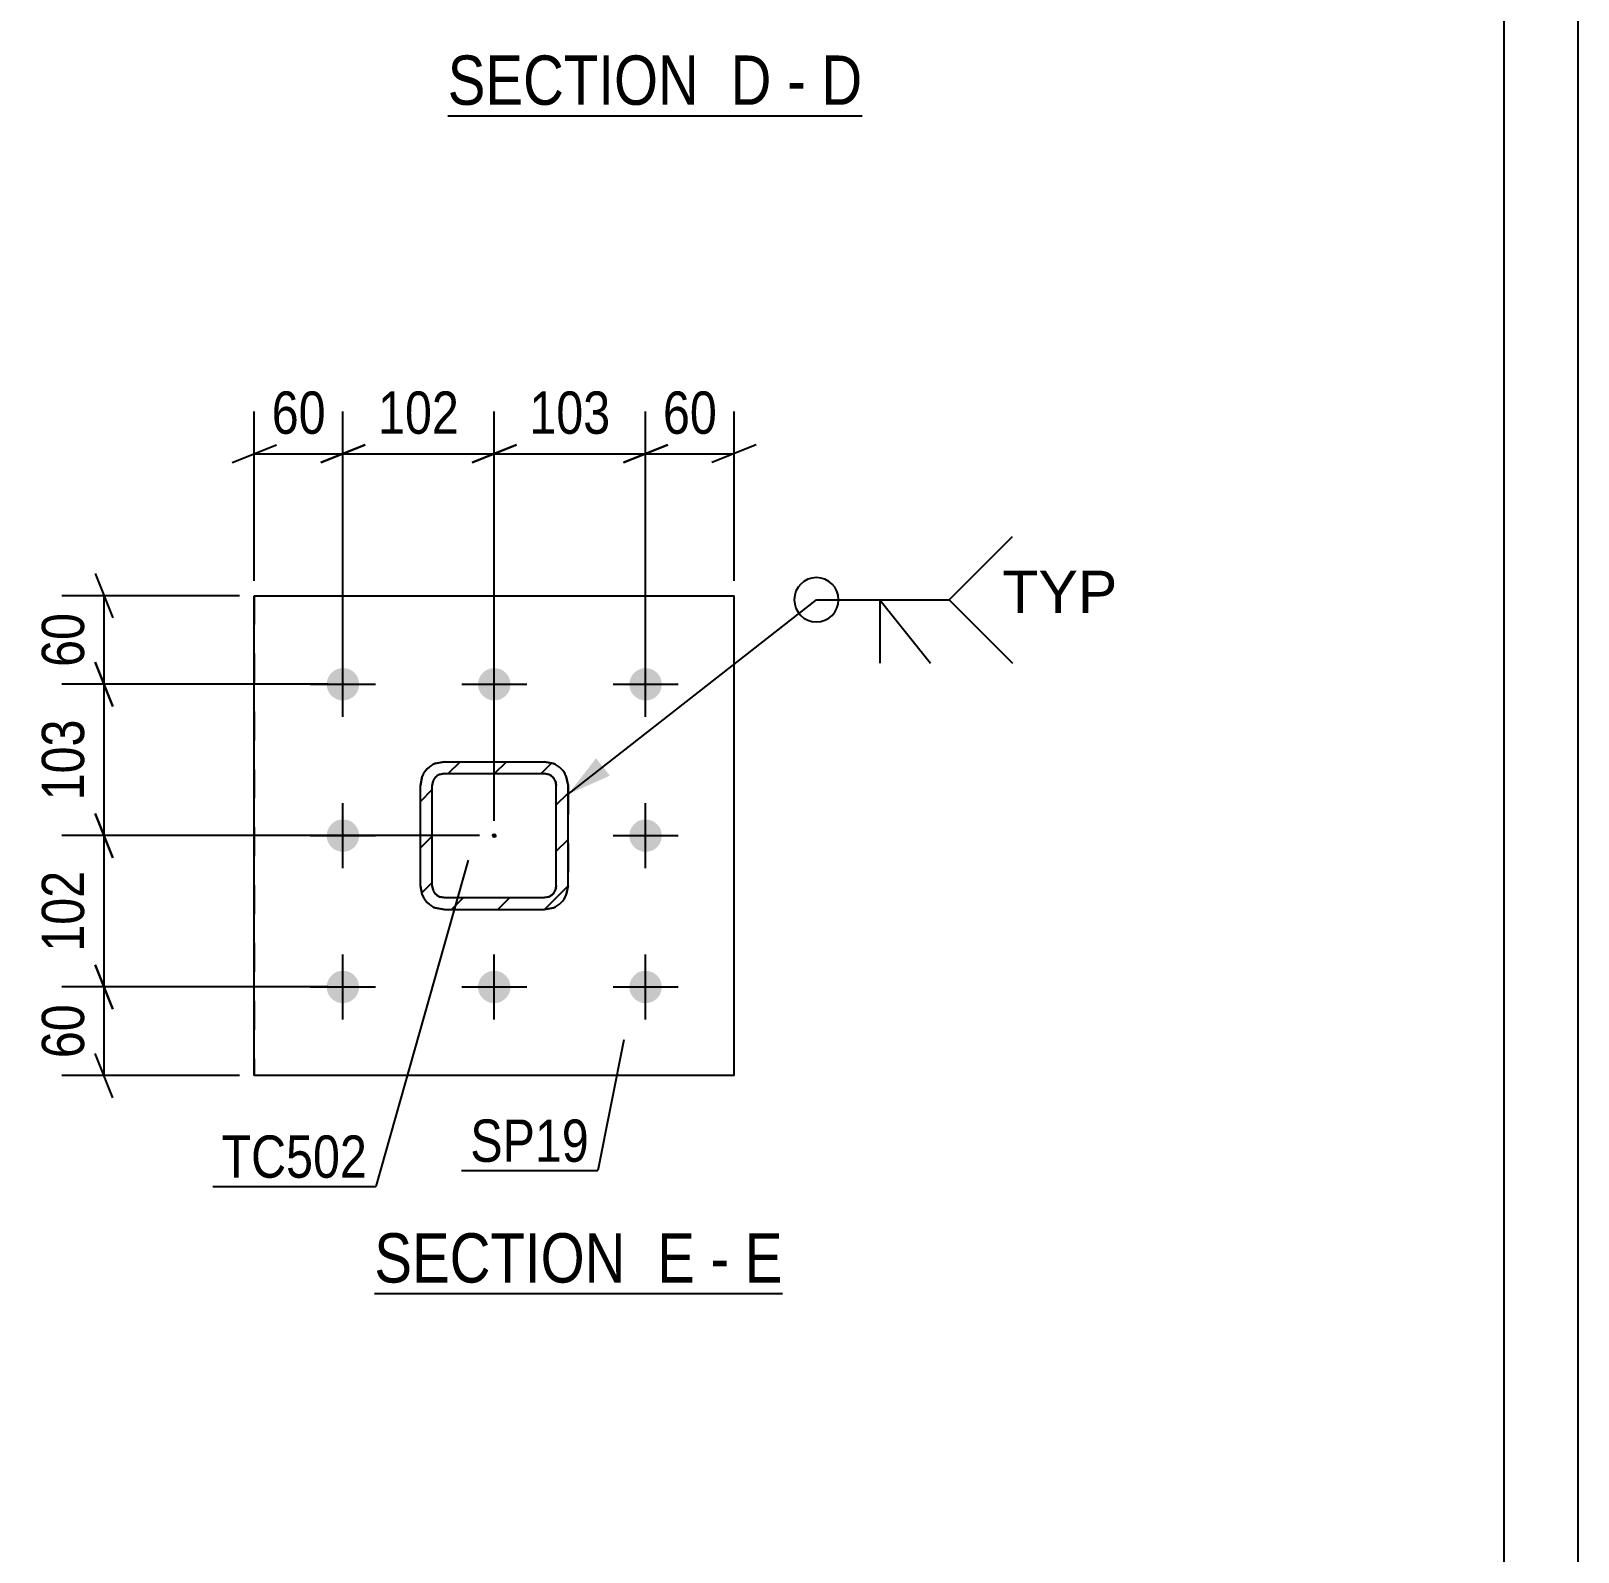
# Model space of a CAD drawing. Header units: millimetres. Extents: x -136 to 458, y -179 to 241.
# Drawn here: x 353 to 457.8, y -14.5 to 88.6 of the extents above; entities that cross this region are included whole.
import ezdxf

# ---------------------------------------------------------------- set-up
doc = ezdxf.new("R2010")
doc.units = ezdxf.units.MM
doc.linetypes.add('DXK_LINE_DOT2', pattern=[3.9198, 1.9599, -1.9599])
doc.linetypes.add('DXK_LINE_DOT3', pattern=[5.9187, 2.979, -0.9799, 0.9799, -0.9799])
doc.styles.add('Arial', font='ARIAL.TTF', dxfattribs={"height": 0.2})
doc.styles.add('Arial Narrow', font='ARIALN.TTF', dxfattribs={"height": 0.2})

# ---------------------------------------------------------------- blocks, each defined once
blk = doc.blocks.new('Unknown-284876647-1134')
at = {"color": 5, "linetype": 'Continuous'}
for p, q in [((457.78, -179.31), (457.78, 240.69)), ((452.78, -174.31), (452.78, 235.69))]:
    blk.add_line(p, q, dxfattribs=at)
blk = doc.blocks.new('Unknown-284876647-13 - 1638')
at = {"color": 6, "linetype": 'Continuous'}
blk.add_line((381.22, 82.82), (409.3, 82.82), dxfattribs=at)
at = {"color": 0, "linetype": 'Continuous'}
for points in [[(399.33, 83.57), (399.33, 87.07), (381.22, 87.07), (381.22, 83.57)], [(403.15, 83.57), (403.15, 87.07), (400.38, 87.07), (400.38, 83.57)], [(405.48, 83.57), (405.48, 87.07), (404.2, 87.07), (404.2, 83.57)], [(409.3, 83.57), (409.3, 87.07), (406.53, 87.07), (406.53, 83.57)]]:
    blk.add_wipeout(points, dxfattribs=at)
at = {"color": 7, "linetype": 'Continuous', "style": 'Arial Narrow'}
for s, p in [('SECTION ', (381.22, 83.57)), ('D', (400.38, 83.57)), ('D', (406.53, 83.57)), ('-', (404.2, 83.57))]:
    blk.add_text(s, height=3.34, dxfattribs=at).set_placement(p)
blk = doc.blocks.new('Unknown-284876647-16 - 3627')
at = {"color": 6, "linetype": 'Continuous'}
blk.add_line((376.25, 3.05), (403.9, 3.05), dxfattribs=at)
at = {"color": 0, "linetype": 'Continuous'}
for points in [[(394.36, 3.8), (394.36, 7.3), (376.25, 7.3), (376.25, 3.8)], [(397.97, 3.8), (397.97, 7.3), (395.41, 7.3), (395.41, 3.8)], [(400.29, 3.8), (400.29, 7.3), (399.02, 7.3), (399.02, 3.8)], [(403.9, 3.8), (403.9, 7.3), (401.34, 7.3), (401.34, 3.8)]]:
    blk.add_wipeout(points, dxfattribs=at)
at = {"color": 7, "linetype": 'Continuous', "style": 'Arial Narrow'}
for s, p in [('SECTION ', (376.25, 3.8)), ('E', (395.41, 3.8)), ('E', (401.34, 3.8)), ('-', (399.02, 3.8))]:
    blk.add_text(s, height=3.34, dxfattribs=at).set_placement(p)
blk = doc.blocks.new('Part-284876647-3653 - 3627')
at = {"linetype": 'Continuous'}
h = blk.add_hatch(dxfattribs=at)
h.set_pattern_fill('', scale=0.7, style=0, pattern_type=0)
h.set_pattern_definition([(45, (387.77, 29.0713), (-1.57154, 1.57154), [])])
h.paths.add_polyline_path([(380.97, 29.07), (387.77, 29.07), (388.38, 29.19), (388.9, 29.54), (389.25, 30.06), (389.37, 30.67), (389.37, 37.47), (389.25, 38.08), (388.9, 38.6), (388.38, 38.95), (387.77, 39.07), (380.97, 39.07), (380.36, 38.95), (379.84, 38.6), (379.49, 38.09), (379.37, 37.47), (379.37, 30.67), (379.49, 30.06), (379.84, 29.54), (380.36, 29.19)])
h.paths.add_polyline_path([(380.23, 30.37), (380.17, 30.67), (380.17, 37.47), (380.23, 37.78), (380.41, 38.04), (380.67, 38.21), (380.97, 38.27), (387.77, 38.27), (388.08, 38.21), (388.34, 38.04), (388.51, 37.78), (388.57, 37.47), (388.57, 30.67), (388.51, 30.37), (388.34, 30.11), (388.08, 29.93), (387.77, 29.87), (380.97, 29.87), (380.66, 29.93), (380.4, 30.11)])
blk.add_hatch(color=246, dxfattribs=at).paths.add_polyline_path([(384.37, 33.97, -1), (384.37, 34.17, -1)])
at = {"color": 7, "linetype": 'DXK_LINE_DOT2'}
for p, q in [((380.36, 38.95), (380.97, 39.07)), ((380.97, 39.07), (387.77, 39.07)), ((387.77, 39.07), (388.38, 38.95)), ((379.37, 37.47), (379.49, 38.09)), ((380.23, 37.78), (380.17, 37.47)), ((380.97, 38.27), (380.67, 38.21)), ((380.97, 38.27), (387.77, 38.27)), ((388.08, 38.21), (387.77, 38.27)), ((388.57, 37.47), (388.51, 37.78)), ((388.51, 37.78), (388.51, 37.78)), ((389.25, 38.08), (389.25, 38.08)), ((389.25, 38.08), (389.37, 37.47)), ((379.37, 30.67), (379.37, 37.47)), ((380.17, 30.67), (380.17, 37.47)), ((388.57, 30.67), (388.57, 37.47)), ((389.37, 37.47), (389.37, 30.67)), ((379.49, 30.06), (379.37, 30.67)), ((380.17, 30.67), (380.23, 30.37)), ((388.51, 30.37), (388.57, 30.67)), ((388.57, 30.67), (388.57, 30.67)), ((389.37, 30.67), (389.25, 30.06)), ((389.37, 30.67), (389.37, 30.67)), ((380.66, 29.93), (380.97, 29.87)), ((380.97, 29.87), (387.77, 29.87)), ((387.77, 29.87), (388.08, 29.93)), ((380.97, 29.07), (380.36, 29.19)), ((380.97, 29.07), (387.77, 29.07)), ((388.38, 29.19), (387.77, 29.07))]:
    blk.add_line(p, q, dxfattribs=at)
at = {"color": 2, "linetype": 'Continuous'}
for p, q in [((380.97, 39.07), (380.36, 38.95)), ((380.97, 39.07), (380.97, 39.07)), ((380.97, 39.07), (387.77, 39.07)), ((387.77, 39.07), (387.77, 39.07)), ((388.38, 38.95), (387.77, 39.07)), ((379.49, 38.09), (379.37, 37.47)), ((380.17, 37.47), (380.23, 37.78)), ((380.67, 38.21), (380.97, 38.27)), ((380.97, 38.27), (380.97, 38.27)), ((380.97, 38.27), (387.77, 38.27)), ((387.77, 38.27), (387.77, 38.27)), ((387.77, 38.27), (388.08, 38.21)), ((388.51, 37.78), (388.57, 37.47)), ((389.37, 37.47), (389.25, 38.08)), ((379.37, 37.47), (379.37, 37.47)), ((379.37, 30.67), (379.37, 37.47)), ((380.17, 37.47), (380.17, 37.47)), ((380.17, 30.67), (380.17, 37.47)), ((388.57, 37.47), (388.57, 37.47)), ((388.57, 30.67), (388.57, 37.47)), ((389.37, 37.47), (389.37, 37.47)), ((389.37, 30.67), (389.37, 37.47)), ((379.37, 30.67), (379.37, 30.67)), ((379.37, 30.67), (379.49, 30.06)), ((380.17, 30.67), (380.17, 30.67)), ((380.23, 30.37), (380.17, 30.67)), ((388.57, 30.67), (388.51, 30.37)), ((388.57, 30.67), (388.57, 30.67)), ((389.25, 30.06), (389.37, 30.67)), ((389.37, 30.67), (389.37, 30.67)), ((380.97, 29.87), (380.66, 29.93)), ((380.97, 29.87), (380.97, 29.87)), ((380.97, 29.87), (387.77, 29.87)), ((388.08, 29.93), (387.77, 29.87)), ((387.77, 29.87), (387.77, 29.87)), ((380.36, 29.19), (380.97, 29.07)), ((380.97, 29.07), (380.97, 29.07)), ((380.97, 29.07), (387.77, 29.07)), ((387.77, 29.07), (388.38, 29.19)), ((387.77, 29.07), (387.77, 29.07))]:
    blk.add_line(p, q, dxfattribs=at)
at = {"color": 7, "linetype": 'DXK_LINE_DOT3'}
blk.add_line((384.37, 34.07), (384.37, 34.07), dxfattribs=at)
at = {"color": 246, "linetype": 'DXK_LINE_DOT2'}
blk.add_line((384.37, 34.07), (384.37, 34.07), dxfattribs=at)
at = {"color": 246, "linetype": 'Continuous'}
blk.add_circle((384.37, 34.07), 0.1, dxfattribs=at)
at = {"color": 7, "linetype": 'DXK_LINE_DOT2'}
for centre, radius, start, end in [((380.97, 37.47), 1.6, 112.4901, 157.4901), ((387.77, 37.47), 1.6, 22.4901, 67.4901), ((380.97, 37.47), 0.8, 112.4901, 157.4901), ((387.77, 37.47), 0.8, 22.4901, 67.4901), ((380.97, 30.67), 1.6, 202.4901, 247.4901), ((380.97, 30.67), 0.8, 202.4901, 247.4901), ((387.77, 30.67), 0.8, 292.4901, 337.4901), ((387.77, 30.67), 1.6, 292.4901, 337.4901)]:
    blk.add_arc(centre, radius, start, end, dxfattribs=at)
at = {"color": 2, "linetype": 'Continuous'}
for centre, radius, start, end in [((380.97, 37.47), 1.6, 112.4901, 157.4901), ((387.77, 37.47), 1.6, 22.4901, 67.4901), ((380.97, 37.47), 0.8, 112.4901, 157.4901), ((387.77, 37.47), 0.8, 22.4901, 67.4901), ((380.97, 30.67), 1.6, 202.4901, 247.4901), ((380.97, 30.67), 0.8, 202.4901, 247.4901), ((387.77, 30.67), 0.8, 292.4901, 337.4901), ((387.77, 30.67), 1.6, 292.4901, 337.4901)]:
    blk.add_arc(centre, radius, start, end, dxfattribs=at)
blk = doc.blocks.new('Bolt-284876647-3640 - 3627')
at = {"linetype": 'Continuous'}
for points in [[(375.22, 44.23), (375.18, 44.01), (375.09, 43.79), (374.96, 43.6), (374.79, 43.45), (374.59, 43.33), (374.37, 43.25), (374.15, 43.22), (373.92, 43.24), (373.7, 43.31), (373.5, 43.42), (373.32, 43.57), (373.18, 43.75), (373.08, 43.96), (373.03, 44.19), (373.03, 44.42), (373.07, 44.64), (373.16, 44.85), (373.29, 45.04), (373.46, 45.2), (373.66, 45.32), (373.87, 45.39), (374.1, 45.42), (374.33, 45.4), (374.55, 45.34), (374.75, 45.23), (374.93, 45.08), (375.06, 44.89), (375.16, 44.69), (375.21, 44.46)], [(385.47, 44.23), (385.43, 44), (385.34, 43.79), (385.21, 43.6), (385.04, 43.45), (384.84, 43.33), (384.62, 43.25), (384.4, 43.22), (384.17, 43.24), (383.95, 43.31), (383.75, 43.42), (383.57, 43.57), (383.43, 43.75), (383.33, 43.96), (383.28, 44.18), (383.28, 44.41), (383.32, 44.64), (383.41, 44.85), (383.54, 45.04), (383.71, 45.2), (383.91, 45.32), (384.12, 45.39), (384.35, 45.42), (384.58, 45.4), (384.8, 45.34), (385, 45.22), (385.18, 45.07), (385.31, 44.89), (385.41, 44.68), (385.46, 44.46)], [(395.72, 44.23), (395.68, 44), (395.59, 43.79), (395.46, 43.6), (395.29, 43.44), (395.09, 43.32), (394.87, 43.25), (394.65, 43.22), (394.42, 43.24), (394.2, 43.31), (394, 43.42), (393.82, 43.57), (393.68, 43.75), (393.58, 43.96), (393.53, 44.18), (393.53, 44.41), (393.57, 44.64), (393.66, 44.85), (393.79, 45.04), (393.96, 45.2), (394.16, 45.32), (394.37, 45.39), (394.6, 45.42), (394.83, 45.4), (395.05, 45.33), (395.25, 45.22), (395.43, 45.07), (395.56, 44.89), (395.66, 44.68), (395.71, 44.46)], [(375.22, 33.98), (375.17, 33.76), (375.09, 33.54), (374.95, 33.35), (374.79, 33.2), (374.59, 33.08), (374.37, 33), (374.14, 32.97), (373.92, 32.99), (373.7, 33.06), (373.49, 33.17), (373.32, 33.32), (373.18, 33.5), (373.08, 33.71), (373.03, 33.94), (373.03, 34.17), (373.07, 34.39), (373.16, 34.6), (373.29, 34.79), (373.46, 34.95), (373.65, 35.07), (373.87, 35.14), (374.1, 35.17), (374.33, 35.15), (374.55, 35.09), (374.75, 34.98), (374.92, 34.83), (375.06, 34.64), (375.16, 34.44), (375.21, 34.21)], [(395.72, 33.98), (395.67, 33.75), (395.59, 33.54), (395.45, 33.35), (395.29, 33.19), (395.09, 33.07), (394.87, 33), (394.64, 32.97), (394.42, 32.99), (394.2, 33.06), (393.99, 33.17), (393.82, 33.32), (393.68, 33.5), (393.58, 33.71), (393.53, 33.93), (393.53, 34.16), (393.57, 34.39), (393.66, 34.6), (393.79, 34.79), (393.96, 34.95), (394.15, 35.07), (394.37, 35.14), (394.6, 35.17), (394.83, 35.15), (395.05, 35.08), (395.25, 34.97), (395.42, 34.82), (395.56, 34.64), (395.66, 34.43), (395.71, 34.21)], [(375.22, 23.73), (375.17, 23.51), (375.08, 23.29), (374.95, 23.1), (374.78, 22.95), (374.59, 22.83), (374.37, 22.75), (374.14, 22.72), (373.91, 22.74), (373.69, 22.81), (373.49, 22.92), (373.32, 23.07), (373.18, 23.25), (373.08, 23.46), (373.03, 23.69), (373.02, 23.92), (373.07, 24.14), (373.16, 24.35), (373.29, 24.54), (373.46, 24.7), (373.65, 24.82), (373.87, 24.89), (374.1, 24.92), (374.33, 24.9), (374.55, 24.84), (374.75, 24.73), (374.92, 24.58), (375.06, 24.39), (375.16, 24.19), (375.21, 23.96)], [(385.47, 23.73), (385.42, 23.5), (385.33, 23.29), (385.2, 23.1), (385.03, 22.95), (384.84, 22.83), (384.62, 22.75), (384.39, 22.72), (384.16, 22.74), (383.94, 22.81), (383.74, 22.92), (383.57, 23.07), (383.43, 23.25), (383.33, 23.46), (383.28, 23.68), (383.27, 23.91), (383.32, 24.14), (383.41, 24.35), (383.54, 24.54), (383.71, 24.7), (383.9, 24.82), (384.12, 24.89), (384.35, 24.92), (384.58, 24.9), (384.8, 24.84), (385, 24.72), (385.17, 24.57), (385.31, 24.39), (385.41, 24.18), (385.46, 23.96)], [(395.72, 23.73), (395.67, 23.5), (395.58, 23.29), (395.45, 23.1), (395.28, 22.94), (395.09, 22.82), (394.87, 22.75), (394.64, 22.72), (394.41, 22.74), (394.19, 22.81), (393.99, 22.92), (393.82, 23.07), (393.68, 23.25), (393.58, 23.46), (393.53, 23.68), (393.52, 23.91), (393.57, 24.14), (393.66, 24.35), (393.79, 24.54), (393.96, 24.7), (394.15, 24.82), (394.37, 24.89), (394.6, 24.92), (394.83, 24.9), (395.05, 24.83), (395.25, 24.72), (395.42, 24.57), (395.56, 24.39), (395.66, 24.18), (395.71, 23.96)]]:
    blk.add_hatch(color=1, dxfattribs=at).paths.add_polyline_path(points)
at = {"color": 1, "linetype": 'Continuous'}
for p, q in [((374.12, 42.12), (374.12, 46.52)), ((384.37, 42.12), (384.37, 46.52)), ((394.62, 42.12), (394.62, 46.52)), ((371.92, 44.32), (376.32, 44.32)), ((382.17, 44.32), (386.57, 44.32)), ((392.42, 44.32), (396.82, 44.32)), ((374.12, 31.87), (374.12, 36.27)), ((394.62, 31.87), (394.62, 36.27)), ((371.92, 34.07), (376.32, 34.07)), ((392.42, 34.07), (396.82, 34.07)), ((374.12, 21.62), (374.12, 26.02)), ((384.37, 21.62), (384.37, 26.02)), ((394.62, 21.62), (394.62, 26.02)), ((371.92, 23.82), (376.32, 23.82)), ((382.17, 23.82), (386.57, 23.82)), ((392.42, 23.82), (396.82, 23.82))]:
    blk.add_line(p, q, dxfattribs=at)
blk = doc.blocks.new('Part-284876647-3671 - 3627')
at = {"color": 2, "linetype": 'Continuous'}
for p, q in [((368.12, 50.32), (368.12, 50.32)), ((368.12, 17.82), (368.12, 50.32)), ((368.12, 50.32), (400.62, 50.32)), ((400.62, 17.82), (400.62, 50.32)), ((368.12, 17.82), (368.12, 17.82)), ((400.62, 17.82), (368.12, 17.82))]:
    blk.add_line(p, q, dxfattribs=at)
at = {"color": 7, "linetype": 'DXK_LINE_DOT2'}
for p, q in [((368.12, 50.32), (368.12, 17.82)), ((400.62, 17.82), (400.62, 50.32))]:
    blk.add_line(p, q, dxfattribs=at)
blk = doc.blocks.new('StraightDimension-284876647-3717 - 3627')
at = {"color": 7, "linetype": 'Continuous'}
for p, q in [((357.34, 45.82), (358.54, 42.82)), ((373.12, 44.32), (355.09, 44.32)), ((357.94, 34.07), (357.94, 44.32)), ((358.54, 32.57), (357.34, 35.57)), ((383.37, 34.07), (355.09, 34.07))]:
    blk.add_line(p, q, dxfattribs=at)
at = {"color": 0}
blk.add_wipeout([(357.19, 42.54), (352.99, 42.54), (352.99, 35.86), (357.19, 35.86)], dxfattribs=at)
at = {"color": 3, "style": 'Arial Narrow'}
blk.add_text('103', height=2.863, rotation=90.0002, dxfattribs=at).set_placement((356.59, 36.46))
blk = doc.blocks.new('StraightDimension-284876647-3754 - 3627')
at = {"color": 7, "linetype": 'Continuous'}
for p, q in [((374.12, 45.32), (374.12, 62.79)), ((384.37, 35.07), (384.37, 62.79)), ((372.62, 59.34), (375.62, 60.54)), ((374.12, 59.94), (384.37, 59.94)), ((385.87, 60.54), (382.87, 59.34))]:
    blk.add_line(p, q, dxfattribs=at)
at = {"color": 0}
blk.add_wipeout([(382.59, 60.69), (382.59, 64.89), (375.9, 64.89), (375.9, 60.69)], dxfattribs=at)
at = {"color": 3, "style": 'Arial Narrow'}
blk.add_text('102', height=2.863, dxfattribs=at).set_placement((376.5, 61.29))
blk = doc.blocks.new('StraightDimension-284876647-3707 - 3627')
at = {"color": 7, "linetype": 'Continuous'}
for p, q in [((357.34, 51.82), (358.54, 48.82)), ((367.12, 50.32), (355.09, 50.32)), ((357.94, 44.32), (357.94, 50.32)), ((358.54, 42.82), (357.34, 45.82)), ((373.12, 44.32), (355.09, 44.32))]:
    blk.add_line(p, q, dxfattribs=at)
at = {"color": 0}
blk.add_wipeout([(357.19, 49.75), (352.99, 49.75), (352.99, 44.9), (357.19, 44.9)], dxfattribs=at)
at = {"color": 3, "style": 'Arial Narrow'}
blk.add_text('60', height=2.863, rotation=90.0002, dxfattribs=at).set_placement((356.59, 45.5))
blk = doc.blocks.new('StraightDimension-284876647-3725 - 3627')
at = {"color": 7, "linetype": 'Continuous'}
for p, q in [((357.34, 35.57), (358.54, 32.57)), ((383.37, 34.07), (355.09, 34.07)), ((357.94, 23.82), (357.94, 34.07)), ((358.54, 22.32), (357.34, 25.32)), ((373.12, 23.82), (355.09, 23.82))]:
    blk.add_line(p, q, dxfattribs=at)
at = {"color": 0}
blk.add_wipeout([(357.19, 32.29), (352.99, 32.29), (352.99, 25.61), (357.19, 25.61)], dxfattribs=at)
at = {"color": 3, "style": 'Arial Narrow'}
blk.add_text('102', height=2.863, rotation=90.0002, dxfattribs=at).set_placement((356.59, 26.21))
blk = doc.blocks.new('StraightDimension-284876647-3733 - 3627')
at = {"color": 7, "linetype": 'Continuous'}
for p, q in [((357.34, 25.32), (358.54, 22.32)), ((373.12, 23.82), (355.09, 23.82)), ((357.94, 17.82), (357.94, 23.82)), ((358.54, 16.32), (357.34, 19.32)), ((367.12, 17.82), (355.09, 17.82))]:
    blk.add_line(p, q, dxfattribs=at)
at = {"color": 0}
blk.add_wipeout([(357.19, 23.25), (352.99, 23.25), (352.99, 18.4), (357.19, 18.4)], dxfattribs=at)
at = {"color": 3, "style": 'Arial Narrow'}
blk.add_text('60', height=2.863, rotation=90.0002, dxfattribs=at).set_placement((356.59, 19))
blk = doc.blocks.new('StraightDimension-284876647-3744 - 3627')
at = {"color": 7, "linetype": 'Continuous'}
for p, q in [((368.12, 51.32), (368.12, 62.79)), ((374.12, 45.32), (374.12, 62.79)), ((366.62, 59.34), (369.62, 60.54)), ((368.12, 59.94), (374.12, 59.94)), ((375.62, 60.54), (372.62, 59.34))]:
    blk.add_line(p, q, dxfattribs=at)
at = {"color": 0}
blk.add_wipeout([(373.55, 60.69), (373.55, 64.89), (368.7, 64.89), (368.7, 60.69)], dxfattribs=at)
at = {"color": 3, "style": 'Arial Narrow'}
blk.add_text('60', height=2.863, dxfattribs=at).set_placement((369.3, 61.29))
blk = doc.blocks.new('StraightDimension-284876647-3763 - 3627')
at = {"color": 7, "linetype": 'Continuous'}
for p, q in [((384.37, 35.07), (384.37, 62.79)), ((394.62, 45.32), (394.62, 62.79)), ((382.87, 59.34), (385.87, 60.54)), ((384.37, 59.94), (394.62, 59.94)), ((396.12, 60.54), (393.12, 59.34))]:
    blk.add_line(p, q, dxfattribs=at)
at = {"color": 0}
blk.add_wipeout([(392.84, 60.69), (392.84, 64.89), (386.15, 64.89), (386.15, 60.69)], dxfattribs=at)
at = {"color": 3, "style": 'Arial Narrow'}
blk.add_text('103', height=2.863, dxfattribs=at).set_placement((386.75, 61.29))
blk = doc.blocks.new('StraightDimension-284876647-3772 - 3627')
at = {"color": 7, "linetype": 'Continuous'}
for p, q in [((394.62, 45.32), (394.62, 62.79)), ((400.62, 51.32), (400.62, 62.79)), ((393.12, 59.34), (396.12, 60.54)), ((394.62, 59.94), (400.62, 59.94)), ((402.12, 60.54), (399.12, 59.34))]:
    blk.add_line(p, q, dxfattribs=at)
at = {"color": 0}
blk.add_wipeout([(400.05, 60.69), (400.05, 64.89), (395.2, 64.89), (395.2, 60.69)], dxfattribs=at)
at = {"color": 3, "style": 'Arial Narrow'}
blk.add_text('60', height=2.863, dxfattribs=at).set_placement((395.8, 61.29))
blk = doc.blocks.new('WeldMark-284876647-3782 - 3627')
at = {"linetype": 'Continuous'}
blk.add_hatch(color=30, dxfattribs=at).paths.add_polyline_path([(392.2, 38.13), (389.37, 36.87), (391.27, 39.31)])
at = {"color": 30, "linetype": 'Continuous'}
for p, q in [((389.37, 36.87), (406.19, 50.05)), ((406.19, 50.05), (415.19, 50.05))]:
    blk.add_line(p, q, dxfattribs=at)
at = {"color": 3, "linetype": 'Continuous'}
for q in [(413.91, 45.76), (410.48, 45.76)]:
    blk.add_line((410.48, 50.05), q, dxfattribs=at)
for start, end in [(90, 270), (270, 90)]:
    blk.add_arc((406.19, 50.05), 1.5, start, end, dxfattribs=at)
at = {"color": 0, "linetype": 'Continuous'}
blk.add_wipeout([(426.57, 49.15), (426.57, 52.15), (418.79, 52.15), (418.79, 49.15)], dxfattribs=at)
blk.add_wipeout([(426.57, 49.15), (426.57, 52.15), (418.79, 52.15), (418.79, 49.15)], dxfattribs=at)
at = {"color": 3, "linetype": 'Continuous'}
for q in [(419.48, 54.33), (419.48, 45.76)]:
    blk.add_line((415.19, 50.05), q, dxfattribs=at)
at = {"color": 3, "linetype": 'Continuous', "style": 'Arial'}
blk.add_text('TYP', height=2.865, dxfattribs=at).set_placement((418.79, 49.15))
blk = doc.blocks.new('Mark-284876647-3649 - 3627')
at = {"color": 30, "linetype": 'Continuous'}
for p in [(382.6, 32.41), (365.3, 10.3)]:
    blk.add_line(p, (376.36, 10.3), dxfattribs=at)
at = {"color": 0}
blk.add_wipeout([(375.76, 10.9), (375.76, 13.9), (365.9, 13.9), (365.9, 10.9)], dxfattribs=at)
blk.add_wipeout([(375.76, 10.9), (375.76, 13.9), (365.9, 13.9), (365.9, 10.9)], dxfattribs=at)
at = {"color": 3, "style": 'Arial Narrow'}
blk.add_text('TC502', height=2.863, dxfattribs=at).set_placement((365.9, 10.9))
blk = doc.blocks.new('Mark-284876647-3667 - 3627')
at = {"color": 30, "linetype": 'Continuous'}
for p in [(393.15, 20.25), (382.15, 11.38)]:
    blk.add_line(p, (391.38, 11.38), dxfattribs=at)
at = {"color": 0}
blk.add_wipeout([(390.78, 11.98), (390.78, 14.98), (382.75, 14.98), (382.75, 11.98)], dxfattribs=at)
blk.add_wipeout([(390.78, 11.98), (390.78, 14.98), (382.75, 14.98), (382.75, 11.98)], dxfattribs=at)
at = {"color": 3, "style": 'Arial Narrow'}
blk.add_text('SP19', height=2.863, dxfattribs=at).set_placement((382.75, 11.98))

msp = doc.modelspace()

# ---------------------------------------------------------------- block references
for name in ['Unknown-284876647-1134', 'Part-284876647-3671 - 3627', 'Bolt-284876647-3640 - 3627', 'Part-284876647-3653 - 3627']:
    msp.add_blockref(name, (0, 0))

# ---------------------------------------------------------------- next in the draw order: block references
for name in ['Unknown-284876647-13 - 1638', 'StraightDimension-284876647-3717 - 3627', 'Unknown-284876647-16 - 3627']:
    msp.add_blockref(name, (0, 0))

# ---------------------------------------------------------------- next in the draw order: block references
msp.add_blockref('StraightDimension-284876647-3754 - 3627', (0, 0))

# ---------------------------------------------------------------- next in the draw order: block references
for name in ['StraightDimension-284876647-3707 - 3627', 'StraightDimension-284876647-3725 - 3627']:
    msp.add_blockref(name, (0, 0))

# ---------------------------------------------------------------- next in the draw order: block references
for name in ['StraightDimension-284876647-3744 - 3627', 'StraightDimension-284876647-3763 - 3627', 'StraightDimension-284876647-3733 - 3627']:
    msp.add_blockref(name, (0, 0))

# ---------------------------------------------------------------- next in the draw order: block references
for name in ['StraightDimension-284876647-3772 - 3627', 'Mark-284876647-3649 - 3627']:
    msp.add_blockref(name, (0, 0))

# ---------------------------------------------------------------- next in the draw order: block references
for name in ['WeldMark-284876647-3782 - 3627', 'Mark-284876647-3667 - 3627']:
    msp.add_blockref(name, (0, 0))

doc.saveas('drawing.dxf')
